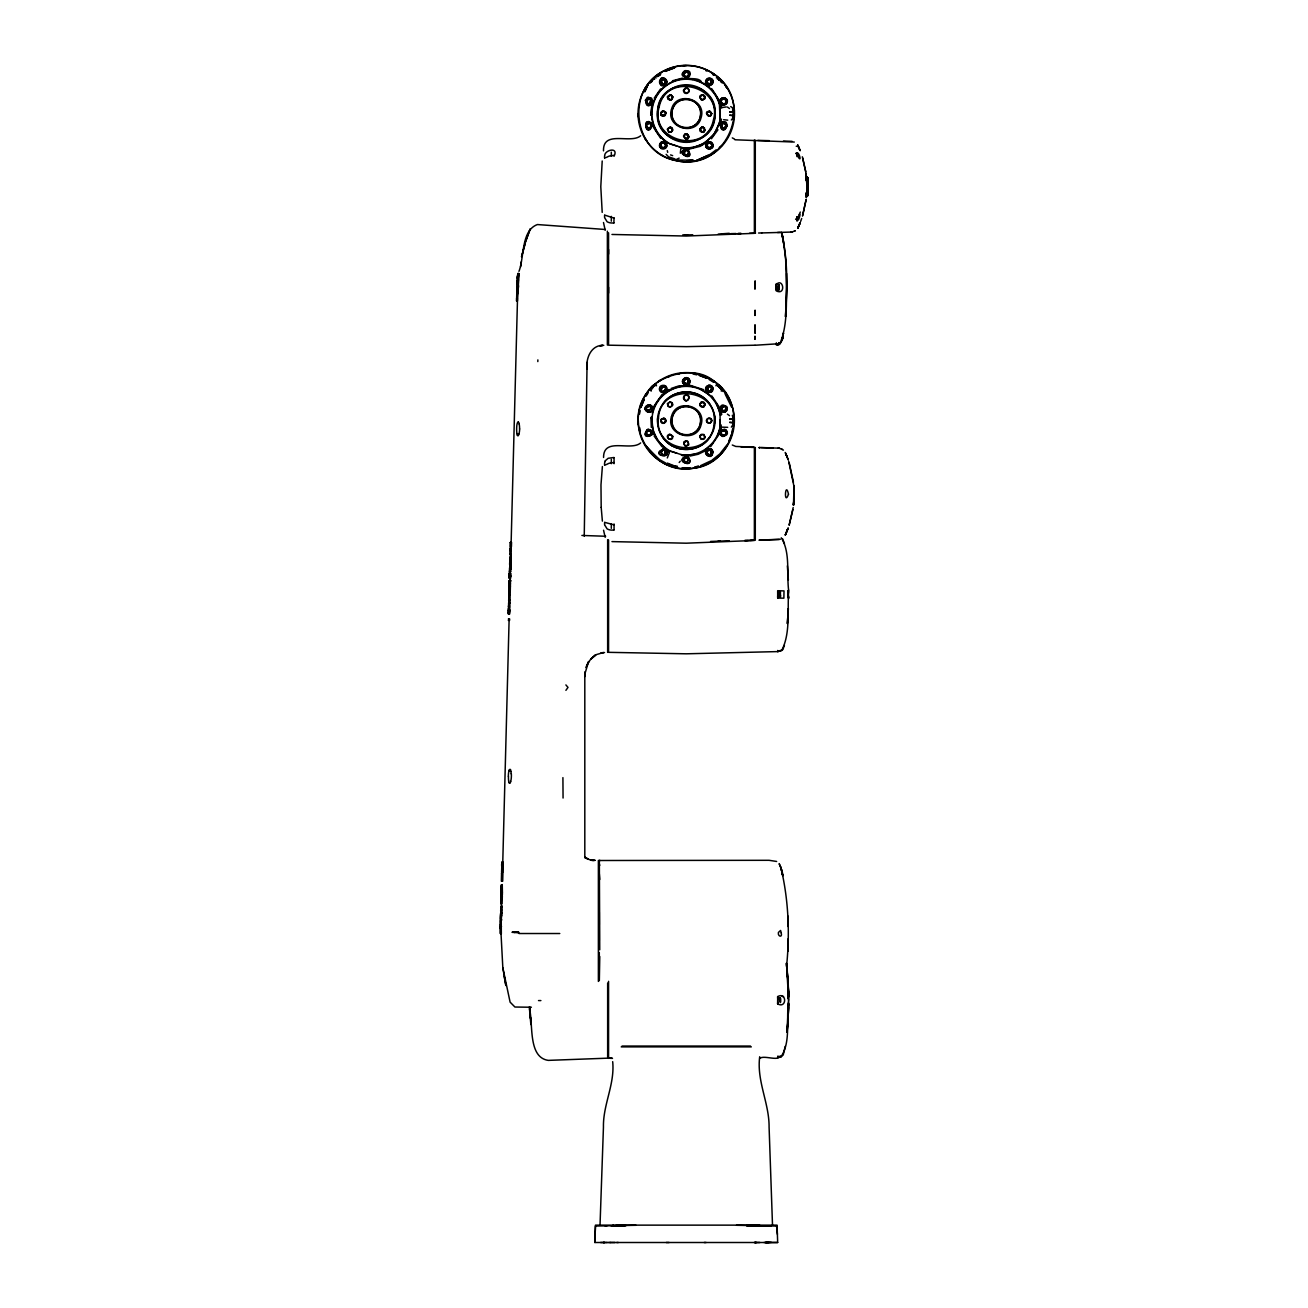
<?xml version="1.0" encoding="UTF-8"?>
<svg xmlns="http://www.w3.org/2000/svg" width="1308" height="1308" viewBox="0 0 1308 1308"><rect width="100%" height="100%" fill="white"/><g stroke="black" fill="none" stroke-linecap="round" stroke-linejoin="round"><path stroke-width="1.5" d="M509.662 608.367L509.875 603.102L508.926 603.07L508.796 606.176L508.943 602.759M509.548 578.904L509.548 573.378M509.45 580.523L509.58 581.684L509.466 580.327M510.496 581.586L510.512 580.768M517.461 300.954L516.546 300.954L516.742 295.412M585.821 667.554L588.633 661.472L584.807 674.16L584.807 857.77M599.734 949.788L599.293 860.5L769.088 860.304L776.641 861.465M599.293 940.468L599.293 860.5M608.563 293.106L608.563 287.253M608.563 254.095L608.563 249.452M720.087 119.404C720.185 120.352 719.874 100.7 720.07 105.507L719.122 102.302M788.626 1001.748C785.781 1019.128 791.275 1042.116 780.843 1056.995L777.671 1057.387L777.835 1056.537M788.626 1000.424L786.468 963.064M501.504 891.549L501.373 884.731L501.062 895.015M501.765 866.223L502.01 864.604L502.092 868.839M508.698 600.732L508.73 599.473M508.959 603.086C508.305 618.913 509.074 593.129 508.534 607.026M509.433 610.885L509.499 609.152L509.433 614.302L509.711 611.85M509.695 574.997C509.875 572.463 509.433 583.09 509.466 576.158M509.728 569.52L509.728 568.391L509.45 571.727L510.774 571.612L509.597 570.697M510.496 571.073L510.692 568.277L510.643 569.52M650.697 115.333L651.842 104.754M729.226 233.282L718.206 234.099M796.883 156.568C797.504 145.597 803.57 167.195 797.03 154.916M807.821 189.3L807.428 177.561L807.494 194.876L807.772 192.08L806.84 191.524C806.006 198.734 809.031 191.54 807.821 188.254C807.069 189.578 808.736 199.241 806.725 193.159L806.3 197.851L807.052 191.099M806.186 178.624L807.052 178.656C808.687 176.989 805.107 177.839 807.51 177.643L807.772 186.03L807.428 177.561L807.625 179.883M501.209 886.268L501.422 895.015M508.779 609.969L508.55 611.081L508.501 607.893L508.518 614.351L508.796 611.85M508.943 595.925L508.91 593.701L509.008 597.167M509.695 610.182C508.436 608.056 509.548 609.348 509.679 611.359M509.76 575.095L509.744 576.01M720.087 108.172L720.087 106.782M760.226 1058.107C764.689 1055.196 778.244 1061.507 780.418 1055.948M780.402 650.779L777.671 651.515L781.563 650.746C790.604 633.562 787.318 610.934 788.61 591.592L787.776 590.905L788.61 590.268C786.533 573.329 790.523 552.401 781.285 537.801M794.136 496.795L794.152 494.081L794.087 496.746M510.153 589.516L509.237 589.516L509.482 585.575L510.398 585.575L510.251 591.33C506.883 588.878 510.284 576.436 509.286 582.6M509.286 613.158L508.649 602.743L509.777 602.35M517.02 289.052L516.774 300.889L516.725 294.398M720.087 414.211L720.087 426.604A34.335 34.335 0 0 1 681.435 454.694M776.314 283.591L776.314 290.899C786.124 295.755 783.361 277.443 776.331 284.408M509.728 568.817L509.711 567.296L509.613 568.898M510.512 581.357L510.48 580.098M755.059 315.408L755.092 310.143L754.798 315.441M779.028 284.637L779.045 289.82L776.478 290.049L776.282 287.253L776.412 284.703L779.028 284.637L779.045 289.82M777.704 597.969L777.671 590.726L784.015 590.905L783.868 598.181L777.671 598.05L777.851 595.614M502.109 868.545L501.945 861.858L501.585 872.305L502.942 872.305L502.861 861.858L501.831 862.986M793.727 490.762L793.842 495.241M806.987 190.755L806.513 195.857L807.592 195.71L807.559 178.64L807.87 186.455L806.938 186.406L806.055 173.572L802.687 158.023M807.788 190.363L807.739 188.908L807.428 195.824L806.513 195.808L806.823 191.393L806.513 195.824L806.971 186.962L807.903 186.995L807.428 177.774L806.513 177.561L807.428 177.561L807.854 187.322L807.723 181.812M508.469 609.757L508.567 610.967L508.583 609.741M508.976 605.375L508.632 606.667L508.681 605.49M608.563 1058.221L612.487 1058.368L608.563 1057.681M777.753 998.642L777.753 997.775L780.418 998.233L780.418 1002.484L780.418 998.069L777.753 998.642L777.671 1003.906C786.975 1009.008 786.876 991.48 777.671 996.598L777.688 1003.89L778.096 1002.795M794.12 497.874L793.547 504.855L794.12 495.618L793.482 505.395L794.005 486.478L788.724 461.315M806.774 192.358L806.595 194.794L807.559 194.794L807.854 186.962L807.461 195.791L806.513 195.857L806.48 192.587M806.676 192.162L806.513 195.824C809.505 193.077 807.069 177.79 807.445 195.791L806.513 195.775L806.693 192.276L806.546 195.824L807.445 195.791L807.706 192.113L806.807 192.129L806.513 195.808L807.461 195.791L807.821 189.431M807.821 188.81L807.837 186.962L807.461 195.791L806.513 195.824L806.693 192.276M807.69 192.374C809.031 195.448 805.139 194.598 807.641 193.371L806.578 194.81L807.526 194.794L807.755 190.576L807.167 195.742L807.804 184.068L806.431 176.727L806.774 181.125M508.534 611.196L508.469 613.37L508.877 608.661M508.943 605.947L508.926 606.667M509.074 594.584L509.074 593.047M510.349 576.681C510.856 579.313 510.382 570.37 510.316 578.218M780.402 597.086L780.418 591.772L777.868 591.641L777.704 596.873L780.402 597.086L780.402 594.944M508.403 611.817L508.501 611.539M508.779 610.525L508.763 611.474M509.286 613.011L509.417 611.441M509.384 609.969L509.384 611.163M776.478 290.049L776.494 288.169L776.331 290.049L778.947 288.806L776.282 287.253L779.045 285.978M509.074 594.633L509.025 596.334M501.504 891.647L501.487 892.628A17.723 1.112 -88.5 0 1 501.471 893.805M502.092 868.921L502.027 872.305M509.45 576.403L509.417 578.25L509.58 573.999M509.384 609.92L509.466 606.193M517.968 275.792L517.706 279.013M584.235 536.198L586.981 369.167C585.673 358.392 591.085 344.642 603.773 345.345M501.749 866.779C500.833 860.01 504.643 866.795 501.765 866.272M502.403 892.399L502.256 884.584M508.387 612.422L508.501 613.877M509.679 603.658L509.809 602.399M509.63 600.11L509.63 601.042L509.63 599.702M510.218 581.717L510.398 580.18L510.12 584.676M518.328 282.888L518.246 286.615L517.984 284.506M501.127 924.527L501.242 920.227L501.324 933.52L500.408 933.52L500.474 920.227M502.076 869.787L502.076 869.984A22.105 1.422 -88.5 0 1 502.027 871.488M510.66 575.994L510.578 573.035L510.414 573.983M517.379 284.392L517.412 282.381M517.494 286.599L517.559 284.654M517.543 284.098L517.085 292.747M518.426 286.305L518.475 284.719M702.232 127.432L703.966 128.02L705.077 130.424L703.164 132.337L700.254 131.454C703.23 117.622 708.037 140.545 699.747 129.002L701.775 127.056L704.636 128.053M777.688 1003.89L777.671 1002.991M806.905 191.393L806.513 195.857C808.785 195.628 807.396 185.245 807.526 194.81L806.595 194.81L806.856 192.587M516.725 297.521C517.052 301.886 517.232 284.866 516.758 294.66M517.608 281.122L517.51 278.212M517.755 274.696L517.788 273.666L517.559 276.004M517.576 282.283L517.461 280.55M517.559 283.476L517.428 281.907M518.409 278.931L518.508 282.283M518.409 286.583L518.181 289.264M518.524 281.138L518.704 273.585M518.475 283.493L518.344 281.923M714.74 382.083L711.421 379.647C749.762 400.624 735.979 465.19 692.308 468.346C652.202 475.572 621.66 423.269 647.803 391.877M509.352 575.798L509.45 572.005M509.384 574.621L509.401 573.656M510.3 574.523L510.333 573.215M517.527 277.296L517.576 275.628M517.625 280.566L517.788 273.536L519.096 273.536M518.573 275.661L518.589 274.566M584.807 674.16L584.741 676.661L585.036 671.74M635.982 1225.285L595.451 1226.054L594.862 1242.502L777.671 1242.502L777.066 1225.138L595.467 1225.138L594.862 1242.502M777.671 998.266L777.671 996.598M501.618 908.815L501.258 919.393L502.043 906.101L501.127 906.101L500.343 919.393L501.7 919.393M509.074 600.977L509.188 596.988L510.104 596.988L509.989 600.977L508.714 600.993L508.959 591.183M510.987 561.917L510.905 566.495C509.057 566.397 509.237 560.805 511.052 560.723L511.003 561.851L511.052 560.723M510.038 553.104C511.771 536.133 510.987 564.5 510.185 547.545M500.506 919.393L501.127 906.101M508.828 607.779L508.779 606.863L508.747 608.236M509.221 595.827L509.319 591.837L510.234 591.837L510.136 595.827L508.91 595.827M509.335 591.33L509.613 580.311M509.858 571.612L509.973 566.855C512.589 567.165 509.679 569.094 509.662 568.522M509.989 566.495L510.136 560.723M510.185 559.023L510.202 558.124M510.3 554.935L510.316 554.02M510.512 546.613L510.627 542.395M518.164 289.673L517.232 290.49L517.396 284.408M500.702 922.026L500.751 920.227M500.784 919.393C500.114 916.745 500.931 906.984 501.585 914.161M501.193 903.893L501.405 895.849M501.781 881.167L501.994 873.139M502.501 872.305L509.09 620.352M509.531 603.675L509.548 602.743M510.104 583.63L510.038 586.197L509.074 586.197M510.251 576.321L510.414 574.032M510.365 571.727L510.839 553.464M510.954 549.393L517.477 299.924M510.267 575.52L510.3 574.621M510.823 559.023L510.741 561.018L509.826 561.018L509.989 556.113L510.888 556.113L510.839 558.124M510.905 554.935L510.921 554.02M511.085 548.788L511.085 547.545M510.48 582.452L510.431 584.676L509.204 584.676M537.817 361.597L537.866 359.896M509.417 573.64L509.417 577.4M509.417 573.1L510.365 571.972M508.665 620.352L508.714 618.978M517.51 285.962L517.232 296.311M510.512 569.585L510.594 567.656M518.426 285.994L517.543 300.251M508.567 606.029L509.531 605.293M508.763 611.261L508.714 612.455M612.684 1061.655C614.989 1084.218 602.939 1104.655 603.446 1127.104L600.029 1225.138M704.718 129.345L704.685 130.097A2.289 2.289 0 0 1 704.227 131.127L702.739 131.994L700.63 131.127A2.289 2.289 0 0 1 700.172 130.097L700.27 128.969M599.293 924.625L599.293 912.314M788.25 1016.627L787.073 1032.274L788.626 998.658M510.545 569.242L510.561 568.359M733.379 418.495L733.15 425.541L733.494 417.792M777.769 595.026L777.704 596.873L780.418 595.483L777.949 594.192L780.385 592.132M517.216 281.073L517.183 281.76M510.594 576.174L510.48 577.891M599.751 860.304L599.293 861.383M807.625 193.29L806.611 194.859L807.723 191.835L806.611 194.892L806.84 193.028L806.611 194.859L807.543 194.794L807.772 190.576L807.526 194.81L806.595 194.794L807.543 194.794L807.788 190.559L807.526 194.794L806.595 194.81L807.526 194.81L806.758 192.848L806.595 194.81L807.526 194.81L807.772 190.886L807.526 194.794L806.578 194.81L807.559 194.794L807.772 192.08L806.791 192.129L807.625 193.47L806.595 194.81L807.526 194.81L807.772 190.412L806.595 194.81L806.758 192.848L807.428 195.235L806.595 194.827L807.526 194.565L807.837 187.06L807.625 193.617L806.595 194.827L807.559 194.941L807.772 190.559L807.494 195.186L806.791 192.014L807.657 191.965L807.559 194.941L807.314 192.995M788.626 1003.612L788.234 1014.419L788.511 1007.585M508.992 597.282L508.828 600.405M502.664 866.779L502.828 864.31M614.041 155.341L611.964 155.636M716.359 385.075C717.847 383.309 724.109 388.787 721.885 390.618M510.316 581.275L509.253 581.079M793.793 503.171L794.201 493.606M517.15 282.364L517.347 284.506M508.714 609.07L508.665 609.806M657.548 418.625L657.875 425.558M714.986 422.795L714.659 415.862M793.793 502.746L793.874 501.029L793.76 502.485M807.526 194.81L807.772 190.559L807.526 194.81L806.725 193.094L807.674 193.47C805.09 195.17 809.456 194.5 807.772 190.592L807.739 191.458M807.821 188.941L807.477 195.726L807.396 192.897M794.169 495.683L793.531 504.806M517.052 296.393L516.611 298.682M807.755 184.853L807.51 178.902L806.578 178.477L806.807 181.469L807.641 180.226L807.706 181.223M784.424 645.155L782.903 649.553L777.671 651.515M517.167 281.073L517.412 278.342M517.249 292.485L517.101 294.856M665.723 420.424L664.889 422.451M807.755 191.132L807.559 194.254L806.644 194.238L806.774 192.505M807.854 187.191L807.821 184.346C807.232 189.513 809.145 183.365 806.513 177.561L806.055 173.572M517.052 293.237L516.889 295.477M650.861 417.334L651.351 427.52M509.679 568.44L509.973 566.855M620.156 1225.138C638.5 1225.71 606.601 1227.018 618.717 1225.138M788.25 1016.447L787.073 1032.274M518.246 279.356L518.606 274.745M688.564 136.31L687.812 138.844L686.275 139.073L683.495 136.097L685.441 133.776L687.321 133.939L688.924 136.833L687.812 138.844M586.752 369.167L587.308 362.185M517.363 278.326L518.197 273.536M516.856 295.87L516.742 297.243M777.671 1242.502L763.954 1242.502M517.461 277.656L517.625 275.841M517.412 277.639L517.559 276.053M806.709 193.519L807.526 194.565L806.611 193.862L806.742 192.848L807.625 194.467L806.807 192.129L807.706 192.113L807.477 193.944L806.66 193.649L807.559 194.941M510.545 578.25L510.349 578.97M776.347 286.992L776.412 284.703M518.54 275.89L517.968 284.441M516.595 298.845L517.51 298.894M602.203 160.998L600.797 186.684L602.203 212.37M516.742 298.992L516.595 300.546M517.674 274.566L518.491 275.579M652.479 102.04C644.141 85.772 643.34 117.295 652.905 100.52M602.383 466.547L600.977 484.892L601.189 507.357M510.692 568.571L510.872 567.018M755.157 345.247L779.944 343.661C788.838 322.291 785.667 296.36 786.566 273.454M510.676 569.487L509.76 569.487M786.549 966.416C789.918 933.667 788.61 900.231 781.023 868.136C775.693 856.086 783.263 871.112 782.789 875.984M510.758 565.334L510.758 562.505M500.31 925.917L500.326 928.533M782.266 339.393C783.541 335.453 780.467 347.83 776.233 344.544M510.807 564.68L509.777 563.617L510.856 562.554M706.925 451.914C709.606 461.201 714.936 445.75 707.039 451.505C711.421 445.488 713.4 459.533 706.941 453.14M613.861 222.851L614.057 217.864M797.21 219.858L797.03 221.134L797.03 217.03C797.504 228.409 803.455 203.885 796.899 219.777L796.834 218.191L795.591 219.335M806.071 199.748L802.654 215.493M779.045 344.331L778.898 342.925L779.045 344.331L776.102 344.625L776.363 342.827M806.055 199.879L802.491 216.049M604.607 155.685L604.541 157.876M510.758 563.159L509.777 563.11M603.495 150.845C602.972 129.623 630.538 144.338 640.642 135.787M719.89 123.41L720.07 121.431L714.037 134.397L703.966 143.455M520.568 266.914L521.124 263.349M603.56 457.457C603.511 436.774 630.701 451.587 640.642 442.921M788.07 595.647L788.626 590.268L787.776 590.905L788.61 597.952L787.808 597.331M793.188 507.553L789.165 525.048M510.185 586.769L510.398 585.575M732.039 432.539L732.594 429.04M616.084 1226.037L616.231 1225.138M520.748 265.311L521.352 261.649M782.544 338.314L783.427 333.082L782.151 340.374M510.169 587.603L509.433 587.946M501.847 907.196L502.043 906.101M782.495 338.576L783.427 333.082L782.576 338.053M785.209 1046.335L783.247 1054.918L780.762 1057.027L777.671 1057.387L777.769 1056.226L780.402 1056.766M518.965 271.345C524.443 257.578 520.895 230.47 537.424 224.551L605.391 229.489M604.607 462.77L604.541 465.027M651.515 418.478L651.744 417.138L652.986 430.659L657.532 440.191M792.893 509.58L789.198 524.933M806.791 192.145L807.706 192.113L806.987 194.728M511.183 550.75L511.15 549.458M604.607 215.329L604.541 217.292M721.019 121.382L721.476 119.126M639.498 414.096L640.217 410.728M604.607 465.19L607.108 464.226A8.24 5.821 -2.1 0 1 611.964 462.77L614.041 462.541M721.264 425.018L720.021 429.956M780.353 998.92L780.369 1001.748M604.688 155.26C605.261 149.831 618.847 146.66 614.057 156.241M604.688 462.411L605.064 461.201M667.947 96.661C672.541 107.828 674.061 87.522 667.848 97.773A2.289 2.289 0 0 0 668.306 98.803L669.189 99.49A2.289 2.289 0 0 0 670.301 99.67L671.903 98.803A2.289 2.289 0 0 0 672.361 97.773L672.263 96.661M680.34 153.249L680.847 148.458L685.245 148.605L669.483 143.667M719.613 430.348L720.07 428.648L717.471 435.94M667.947 403.796L667.947 405.284M700.27 436.12L700.27 437.608M704.587 437.608L704.587 436.12M672.263 405.284L672.263 403.796M652.3 413.017C656.142 395.065 675.5 382.443 693.469 386.727M807.477 193.143L806.791 194.058M688.924 136.833L685.752 138.664L684.002 136.13A2.289 2.289 0 0 1 684.411 135.084L685.441 133.776M807.592 181.469C806.284 179.425 807.755 182.417 807.559 178.64L806.513 177.577L807.428 177.561L807.886 186.39L807.739 182.548M807.494 180.962C809.211 178.542 804.992 178.771 807.428 179.18L807.886 186.39L807.657 183.251M705.829 451.603C714.887 440.485 714.609 464.52 705.829 453.402M720.921 428.877L721.526 427.127L727.689 427.324M663.091 423.465L666.164 420.751L664.382 418.119L661.047 419.361L660.916 421.928L662.322 423.269M604.607 522.481L604.541 524.443M800.659 221.395L801.69 218.518M788.005 528.383L785.209 535.217L788.184 527.892M700.205 403.976C702.134 399.12 707.514 405.676 702.723 407.099M787.367 530.067L787.661 529.299L785.421 534.759M667.309 457.947L669.369 452.617M715.067 382.247C694.499 361.973 653.166 377.898 646.266 394.231M721.46 431.607C719.792 434.321 724.272 436.97 725.826 434.142A2.681 2.681 0 0 0 726.12 432.294L723.929 430.348L721.476 431.558L724.518 430.495M684.346 135.067L684.068 137.078L685.801 138.648A2.289 2.289 0 0 0 687.272 138.468M728.981 440.649L731.515 434.321M653.706 406.625L662.028 394.526M786.631 531.964L787.122 530.721M798.796 226.006L800.169 222.654L797.733 228.23L800.169 222.654L797.684 228.295L798.485 226.725M719.187 434.125L710.718 446.6M785.912 533.648L786.321 532.683M799.237 214.496L800.3 212.059M748.16 1225.138L747.162 1226.037L755.256 1226.037M654.245 98.067L660.573 88.944M586.883 665.249L590.202 659.886L595.68 654.719L590.922 658.905L596.611 654.523L603.479 652.545L600.846 653.003M661.962 111.327C657.859 118.341 670.693 114.777 663.499 110.82L661.08 112.128L661.047 115.137L663.009 116.232L665.298 115.464L665.772 112.096L662.78 111.343L661.178 113.093A2.289 2.289 0 0 0 661.357 114.564L664.251 115.693L665.674 113.273M684.051 396.226C684.656 408.897 694.139 391.877 684.689 395.572M614.008 457.489L608.187 458.274L605.228 460.808M646.087 394.575L645.204 395.539L646.299 393.937M684.215 442.545L685.261 441.499M688.319 444.556L687.272 445.603M645.204 395.539L645.841 394.542M717.961 129.803L711.421 138.746M646.675 393.626L647.787 391.975L646.266 393.921M646.152 396.095L648.196 392.711M645.236 88.421L647.803 84.742L645.416 88.061M646.904 393.087L647.247 392.613M646.479 393.937L645.645 395.212M668.094 96.318L670.301 95.124L672.116 96.318M680.291 461.168L679.179 462.509M788.593 596.677L788.626 598.524M662.567 404.352C672.933 387.953 699.6 387.953 709.966 404.352M709.966 437.068C699.6 453.467 672.933 453.451 662.567 437.068M663.777 385.288C668.699 386.04 666.9 393.855 662.175 392.498C653.395 387.986 668.666 380.726 666.508 390.373A3.662 3.662 0 0 1 665.412 391.795C660.638 395.539 656.681 386.22 662.567 385.304M726.856 445.047L719.858 453.876L711.781 460.4M797.422 154.9L797.798 155.717M713.645 73.951C712.811 73.379 716.048 75.733 714.381 74.67C700.467 64.092 680.356 62.768 664.791 70.534C625.077 87.881 632.68 153.363 675.827 160.443C726.856 173.555 757.446 99.457 711.765 72.708C712.631 73.869 715.084 74.997 715.067 75.096M657.973 74.654L660.458 73.183M657.646 382.05L660.458 380.105M647.133 431.035C643.373 435.629 653.395 436.986 651.09 431.591C647.117 426.653 644.059 436.954 649.945 435.123M725.4 410.369C727.82 400.591 715.427 412.314 725.4 410.369C728.196 401.049 715.28 411.382 725.073 410.63M722.278 83.042L717.422 77.221L716.359 77.94M687.272 138.468L688.319 137.438M704.162 406.723L705.077 403.91L703.72 402.096L701.382 401.965M700.696 402.357L699.764 405.071L700.548 406.428L703.475 407.115M712.615 443.347L706.124 449.2M650.648 390.601C648.376 388.885 654.441 382.803 656.175 385.075M759.098 447.826L760.144 447.565L759.229 447.532M687.599 138.288L688.122 137.732A2.289 2.289 0 0 0 688.531 136.686L688.4 135.574A2.289 2.289 0 0 0 687.746 134.675L686.733 134.168A2.289 2.289 0 0 0 685.261 134.364L684.918 134.528M807.674 180.635L806.725 180.618L807.576 179.752L806.611 178.689L807.526 178.673M715.999 385.795L717.422 384.372M721.166 390.978L722.588 389.539M806.823 180.782L807.608 180.259L807.755 182.368M661.93 418.952C659.33 421.307 663.45 424.577 665.658 422.173M650.305 434.926L651.057 431.607L647.46 430.773M787.743 998.495L788.626 997.726L788.234 983.829L786.468 963.424M700.614 128.282L702.985 127.121M807.576 179.163L806.546 177.626L806.676 181.207L807.494 178.918L806.627 178.934L806.823 181.436L806.611 178.673L806.725 180.34L807.592 179.507M687.665 93.097C690.591 91.495 688.237 86.769 685.147 88.126L683.61 90.039A2.747 2.747 0 0 0 683.757 91.805C683.986 94.372 690.068 92.786 685.833 93.424L683.544 90.268L686.716 87.996A2.747 2.747 0 0 1 687.943 88.535L688.776 89.598A2.747 2.747 0 0 1 688.776 91.805L685.833 93.424M658.414 74.36L659.216 73.788M709.786 154.589L716.13 149.864M719.302 147.493L722.474 145.139M707.072 142.131L700.238 146.316L689.921 148.916M658.905 73.951L661.129 72.529M725.384 411.775C733.396 402.75 713.22 404.663 722.343 411.971C733.674 412.788 720.855 397.877 720.103 409.453A3.662 3.662 0 0 0 720.953 411.039L724.845 412.02M647.149 429.629C639.007 443.559 663.107 431.885 647.689 429.384C637.29 441.581 663.107 434.436 648.278 429.237M604.688 522.35L613.812 524.802M807.51 193.649C805.45 194.532 808.409 194.614 807.15 193.143M658.905 381.331L661.129 379.909M687.501 77.81C697.785 64.386 671.004 74.343 687.73 77.679C693.992 74.589 685.245 66.544 682.776 73.134C682.76 82.11 696.265 75.962 700.99 81.145M660.099 73.346L660.769 72.937M612.929 1226.234L612.111 1226.25L614.973 1226.054L613.648 1226.25M701.251 145.008L702.494 144.256L693.126 147.608L683.43 148.18L685.245 148.605M794.283 231.336L795.313 230.715L792.092 232.023L777.541 232.497M704.963 450.966L698.178 454.268L689.954 456.067M666.001 391.174L669.026 389.457M731.336 119.976L732.627 118.423L733.118 113.191L732.48 107.697L730.714 106.586M731.336 427.127L732.823 424.855L732.921 417.416M711.258 460.678L700.728 465.583M662.322 386.53C657.237 401.392 674.111 380.71 660.687 388.509A2.387 2.387 0 0 0 661.325 390.618C664.301 393.757 667.898 387.462 663.745 386.449M748.16 1226.054L749.059 1225.596L747.359 1225.596M647.689 405.104C640.511 408.21 650.746 416.614 652.496 409.142C653.035 401.016 640.299 407.099 647.149 411.775M667.521 377.358L669.353 376.508M662.24 111.589L663.319 111.278A2.289 2.289 0 0 1 664.742 111.703L665.609 112.913M709.214 154.818L696.461 160.508L708.119 155.341M671.151 388.46L678.819 385.893L687.877 385.419M797.291 153.445L795.983 153.576L797.488 153.298M806.725 180.618L807.608 180.259L806.611 178.64L806.693 179.817M672.541 80.753L682.482 78.137M787.743 996.99L788.626 996.663L788.234 986.118L788.626 996.663M679.163 158.121L676.628 159.265M685.261 134.364L688.466 135.787M613.517 1225.138L613.076 1225.285A2.747 2.747 0 0 0 611.931 1226.054L612.422 1226.054M669.369 434.697L670.481 434.616A2.289 2.289 0 0 1 670.481 439.112L669.369 439.03M703.164 406.706L702.053 406.804A2.289 2.289 0 0 1 702.053 402.292L704.521 403.632A2.289 2.289 0 0 1 703.164 406.706L700.483 405.791M670.857 439.03L669.729 439.112A2.289 2.289 0 0 1 669.729 434.616L670.857 434.697M618.717 1226.054L620.319 1225.596L616.199 1225.596M565.906 690.33L567.999 687.403L565.89 684.918M771.213 1242.371L765.654 1242.502M695.562 454.17L682.4 455.674M759.13 540.139L780.402 539.239M678.247 374.219L679.13 374.039M599.849 345.835L602.726 345.426L600.437 345.721M694.957 466.907L698.39 466.335M796.703 153.51L797.929 153.298M695.251 466.874L698.897 466.286M726.218 106.945L721.526 107.583L721.133 105.441L721.656 107.894M602.023 652.774L604.541 652.545M693.175 160.148L674.192 160.05M758.558 233.02L780.157 232.432M686.814 160.753L692.733 160.165M806.513 195.824L807.592 195.71M729.651 111.899L733.02 111.589L729.717 111.883M796.605 154.622L798.158 154.491M755.811 1242.518L754.226 1242.502L756.989 1242.502L755.239 1242.502M790.948 232.121L792.092 232.023M779.29 539.517L761.207 540.041M782.2 996.549L783.476 996.451M796.245 146.267L798.24 146.136L800.169 150.731L797.635 145.008L799.956 150.158M718.076 541.185L729.226 540.825M518.295 932.44L511.984 932.277L517.886 932.359M666.246 1242.502L669.107 1242.502M704.145 1242.502L706.107 1242.502M760.439 540.09L759.359 540.122M687.109 149.308C698.783 163.287 669.68 151.81 688.335 149.831C694.303 165.511 671.593 148.736 689.267 149.226M720.316 541.12L710.571 541.447M777.737 650.468L778.113 651.58L686.275 653.804L608.563 652.332L608.563 539.991M686.275 65.613L682.956 65.727L683.855 65.694M607.648 983.044L607.648 1058.172L548.314 1060.379C527.713 1057.453 533.37 1023.739 529.446 1008.55L530.868 1024.556M607.386 1242.502L603.38 1242.502M740.639 233.494L737.892 233.576L741.26 233.478M753.882 540.269L749.86 540.384M686.896 234.949L692.75 234.786M744.775 540.531L752.541 540.318M618.308 1242.502L616.738 1242.502M687.567 234.933L684.967 234.933M749.549 233.249L755.534 233.102M744.873 540.515L748.323 540.433M755.19 1225.138L748.944 1225.138M730.878 233.642L735.963 233.527M754.88 345.214L686.275 346.653L608.563 345.181L608.563 232.84M600.568 1242.502L604.378 1242.502M615.022 1242.502L610.362 1242.502M516.938 932.408L518.998 932.375L514.142 932.359L515.123 932.375M762.204 1226.054L771.36 1226.119L760.553 1226.054M806.725 180.34L807.641 180.34M531.391 1007.242L514.927 1007.029L510.104 1002.141L502.828 967.789L500.931 931.983M759.899 1242.502L758.656 1242.502M807.772 184.591L807.804 186.341L807.461 177.594L806.513 177.61L806.823 181.975M769.153 1226.054L767.682 1226.054M758.885 1226.25L757.577 1226.054L760.602 1226.054A2.747 2.747 0 0 0 759.457 1225.285L755.779 1225.138L755.779 1226.054M603.544 1242.502L604.525 1242.502M608.645 1242.502L610.378 1242.502M765.311 1242.502L769.153 1242.502M510.398 542.853L511.363 542.853M510.153 548.559L511.068 548.559M510.431 549.851L511.346 549.851M510.349 550.308L511.264 550.308M510.398 550.782L511.314 550.782M509.924 558.124L511.134 558.124L509.907 559.023M510.12 561.721L511.036 561.721M510.006 562.293L510.921 562.293M509.777 563.617L510.692 563.617M509.744 564.108L510.676 564.418M509.924 564.958L510.839 564.958M510.022 565.514L510.921 565.465M509.956 567.934L510.872 567.934M509.499 569.765L510.431 569.765M509.482 570.893L510.463 570.893M509.58 580.294L510.512 580.719M509.253 583.76L510.398 583.76M510.382 586.556L509.352 587.129L510.267 587.129M509.008 588.927L509.924 588.927M509.286 589.859L510.202 589.859M509.352 590.366L510.284 590.366M508.943 594.927L509.842 594.927M508.796 600.061L509.973 600.061M508.371 618.978L509.63 618.978L509.58 620.352L508.338 620.352M500.98 895.015L502.337 895.015L502.37 893.789A16.464 1.046 -88.5 0 0 502.403 892.497M500.572 910.809L501.487 910.809M500.948 913.033L501.863 913.033M500.621 914.962L501.536 914.962M500.866 915.796L501.781 915.796M501.667 920.227L500.326 920.227L500.408 933.52M500.359 924.658L501.275 924.658M500.588 926.604L501.504 926.604M518.965 933.52L559.775 933.52M622.052 1046.057L750.481 1046.057M621.218 1046.874L751.315 1046.874M776.576 1226.054L777.393 1234.294M776.462 1226.054L736.551 1225.285M605.195 1226.037L606.749 1226.054M611.228 1226.037L613.746 1226.054M757.512 1242.502L758.346 1242.502M807.559 194.238L806.742 193.944M648.278 404.957C654.196 403.894 653.411 414.064 647.689 412.02M663.319 418.413L665.609 420.048M512.72 932.342L514.665 932.31M685.327 78.251L687.877 78.267M538.504 1000.571L540.891 1000.587M768.205 1226.086L765.654 1226.054M807.87 185.85L807.477 177.725L806.513 177.561L806.709 181.093L806.513 177.561L807.461 177.594L807.87 186.39L807.51 177.594L806.546 177.561L807.494 177.626L807.886 186.406L807.739 182.188M734.949 139.776L794.283 142.049M613.992 222.998L611.964 222.998A8.24 5.821 -2.2 0 1 607.108 221.722L604.607 217.684M761.223 447.63L779.29 448.154L783.394 450.132M769.349 140.659L757.839 140.365M744.775 447.14L741.145 447.042L749.844 447.271M687.109 456.459C698.783 467.888 671.658 462.509 686.864 456.41A3.662 3.662 0 0 1 688.515 457.13C694.63 471.289 672.328 457.816 687.91 456.476M595.353 860.337L592.197 860.141M744.873 447.14L752.541 447.336M759.13 447.516L773.339 447.908M783.476 141.035L792.092 141.346M751.299 447.32L753.866 447.385M581.896 535.446L605.669 536.264M677.201 466.171L675.598 466.106M761.877 232.889L761.583 232.857M682.825 234.835L685.67 234.949M611.964 234.459L686.275 236.045L754.373 233.331L754.373 140.054M611.964 541.61L686.275 543.196L754.373 540.466L754.373 447.189L735.783 446.453L732.3 445.014M614.057 218.109L604.786 215.133A3.613 1.03 65 0 0 604.607 215.264M807.477 177.626L806.546 177.626L806.693 181.109L806.513 177.61L806.807 182.875L806.431 176.727M778.146 448.055L779.29 448.154M592.475 860.173L594.47 860.37C591.33 862.037 580.131 854.288 587.652 858.964M723.635 119.715L727.706 120.156M796.883 216.752L798.076 216.883M592.001 860.124L590.775 859.928M689.954 385.288L703.688 389.67M692.848 79.461C671.756 74.654 649.929 93.522 651.564 115.055M674.225 466.302L677.479 466.874M693.044 374.055L696.902 374.84M795.869 153.33L796.866 153.543M675.042 158.955L668.551 156.846L666.148 154.311M674.928 466.073L667.227 463.065M648.016 410.908C662.061 400.461 633.562 411.137 651.073 409.796A2.665 2.665 0 0 0 651.351 407.998C650.125 403.436 643.552 408.178 647.64 410.745M670.857 127.563C666.704 126.271 667.325 133.678 671.2 131.732C674.961 129.541 669.091 124.963 667.898 129.149A2.289 2.289 0 0 0 668.012 130.637L668.699 131.519A2.289 2.289 0 0 0 669.729 131.977L670.857 131.879A2.289 2.289 0 0 0 671.789 131.258L672.394 129.655L671.2 127.71M724.845 429.384L720.953 430.381A3.662 3.662 0 0 0 720.103 431.951C721.738 444.393 733.363 426.604 721.476 429.907C714.626 438.196 733.314 437.379 725.384 429.629M664.415 449.069C647.313 453.941 676.35 461.234 663.761 448.889C648.294 457.277 677.528 458.601 662.976 447.81M664.677 141.967C658.889 139.564 657.662 149.897 663.761 148.998C668.96 148.213 666.639 139.727 661.635 141.951C653.133 149.635 672.345 150.976 665.232 142.31M670.514 451.146L669.483 450.819M680.994 454.563L685.065 455.74M694.989 79.935C705.437 82.584 714.364 90.415 718.403 100.405M676.841 146.055L670.971 144.158M676.841 453.206L671.495 451.473M678.77 146.692L679.653 146.97M682.253 454.955L670.203 451.047A34.335 34.335 0 0 1 666.083 392.923A34.335 34.335 0 0 1 720.087 414.799M700.042 375.723L707.334 378.388L698.832 375.233M667.325 463.931L672.508 465.713M670.546 154.9L672.655 155.636M706.336 83.876L704.914 83.369C708.625 88.65 717.029 82.077 710.784 78.382C704.734 75.946 704.08 87.096 710.489 85.282A4.071 4.071 0 0 0 712.549 83.581C715.885 75.602 701.399 77.859 706.827 84.431M661.047 115.137L663.009 116.232M666.769 142.719L668.175 143.21C659.052 137.667 652.757 127.759 651.727 117.115M667.62 450.165L658.954 442.137M718.762 80.017L719.416 80.409A1.651 1.651 0 0 0 718.795 80.001M705.829 70.665L706.892 71.073M734.622 139.138L732.3 137.88M588.142 859.16L584.807 857.132M727.411 107.011L729.472 108.515M727.395 414.129L729.472 415.682M714.904 382.067L713.645 381.102M699.862 388.738L710.489 395.67M806.66 179.31L807.576 179.752M684.787 138.19L685.752 138.664M708.119 422.762L707.072 421.699M710.13 418.658L711.176 419.704M713.04 380.922L711.405 379.909L712.746 380.693M652.921 454.039L646.103 446.142L659.019 459.321L665.658 463.016M712.729 73.362L711.405 72.529M713.056 380.693L711.421 379.647M714.135 74.54L713.334 73.967M781.481 448.84L782.478 449.429M711.405 72.758L712.402 73.379M712.729 380.514L712.092 380.088M705.404 390.422C710.081 397.419 717.438 385.369 708.773 385.271C699.24 389.163 714.74 397.387 712.713 387.43M708.92 379.369L713.645 382.361M667.064 450.034L669.353 451.603M712.566 74.409L713.955 75.39M724.894 430.675C728.997 433.226 722.392 437.984 721.199 433.406M613.861 530.002L611.964 530.132A8.24 5.821 -2.1 0 1 607.108 528.873L604.607 524.835M707.072 84.987L709.492 86.786M518.393 422.141L518.475 422.206A7.227 1.521 89.3 0 1 518.769 422.598A7.08 1.521 90 0 1 519.227 424.103M668.045 451.244L669.516 452.404M661.537 114.891L662.388 115.611M712.059 386.432C709.23 383.081 703.704 387.479 706.353 391.01M652.3 453.402L659.019 459.321M656.175 77.94L655.112 77.221L650.256 83.042M716.49 384.568L723.34 391.632M717.896 385.827L721.64 389.49M509.613 573.934L509.679 573.117M662.011 446.747L654.18 436.153M655.112 384.372L656.534 385.795M649.945 389.539L651.368 390.978M711.634 88.584L718.926 99.833M711.748 395.85L718.942 406.592M660.654 138.256L653.608 127.595M726.071 393.626L724.73 391.991L727.33 395.539M806.709 193.421L807.625 194.467M712.206 397.632L713.122 398.678M724.975 392.269L725.041 392.22M725.041 85.085L726.283 86.786M725.139 85.282L727.33 88.388M646.675 140.659L645.204 138.713L646.299 140.316M725.466 392.858L726.545 394.722M725.172 394.117L731.466 406.886M725.629 393.348L725.123 392.596M725.858 393.61L726.431 394.558M604.607 158.039L607.108 157.091A8.24 5.821 -2 0 1 611.964 155.619M646.07 140.021L645.629 139.384M726.267 87.064L727.101 88.388M782.609 538.847L784.44 543.621M786.631 455.707C791.422 467.757 782.086 444.687 787.007 456.656M711.176 112.553C700.189 107.665 713.122 123.606 710.44 111.703A2.289 2.289 0 0 0 709.41 111.294L706.876 113.093A2.289 2.289 0 0 0 707.252 114.891L707.791 115.415A2.289 2.289 0 0 0 708.838 115.823L710.865 115.039L711.307 112.913M652.512 125.061L653.787 127.317C644.272 109.153 643.029 141.182 652.512 125.061C640.086 112.717 647.722 141.329 652.349 124.473M785.209 452.454L786.419 455.233M716.293 403.24L720.07 412.756L719.106 408.26M781.285 232.186C788.25 259.507 787.236 288.741 785.47 316.749L786.827 287.237L785.667 260.308M798.24 146.136L797.684 145.074L799.401 148.834M605.179 230.208L603.495 222.523M605.179 537.343L603.56 530.214M785.944 454.089L786.321 454.955M651.956 122.56L652.905 124.849M788.021 459.321L787.694 458.438L788.283 460.04M652.659 431.673L653.722 434.599M781.236 868.79L780.909 867.466M721.117 412.478L721.787 414.423M667.701 152.366L667.293 150.633M789.198 462.738L793.466 482.325M732.317 415.274L732.725 416.86M782.233 235.097L783.443 241.391L782.053 233.674L784.244 246.999L782.642 236.699M802.327 156.797L805.777 171.659M517.085 289.117L517.232 290.49M781.023 868.136L782.593 875.117L780.843 867.171M599.407 863.983L599.734 865.487M720.97 415.29L719.989 410.712L720.054 413.998M639.71 427.781L640.38 431.002M504.218 976.52L505.869 985.545L502.828 967.789M782.527 236.061L783.41 241.424M599.309 873.875L599.751 879.483M501.324 933.52L501.013 930.021M786.468 963.636L788.234 983.829M807.625 183.447L807.821 185.949L807.821 184.15M784.097 245.839L785.667 259.785M733.739 108.319L733.935 110.166M602.383 521.124L601.189 507.373M793.858 486.282L794.136 495.209L793.842 485.938M510.676 567.345L510.643 568.228M787.236 970.062L788.61 996.941L788.234 987.54L788.495 992.854M788.364 579.967L787.367 565.874M509.58 571.138L509.613 572.103M772.505 1225.138L769.088 1127.12C769.3 1103.053 756.514 1081.062 759.703 1056.733M638.124 113.551L638.239 116.87L638.222 115.954M638.32 420.702L638.435 424.005M638.124 420.702L638.239 424.005M518.033 292.224L518.05 293.532M509.057 591.788L509.074 592.982M508.943 603.838L508.796 604.836M562.914 777.622L563.061 798.043M720.087 427.373L720.087 419.623M607.648 539.697L607.648 652.398M599.734 956.491L599.293 980.64L599.293 952.502M508.665 606.503L508.632 607.37M608.563 1058.385L608.563 981.327M755.288 140.283L755.288 233.102M755.288 447.467L755.288 540.204M614.057 457.686L614.057 463.686M614.057 523.985L614.057 529.969M611.31 152.186L611.31 156.241M611.31 216.376L611.31 221.183M611.31 459.337L611.31 463.686M611.31 523.985L611.31 528.334M607.37 231.205L607.37 345.083M598.377 860.37L598.377 981.425M518.099 273.601L518.099 274.566M720.871 433.357A2.681 2.681 0 0 1 721.166 431.509M718.681 386.236A2.518 2.518 0 0 1 719.465 386.498M720.119 387.005A2.518 2.518 0 0 1 720.561 387.691M651.842 389.326A2.518 2.518 0 0 1 654.687 386.236M652.856 387.855A1.651 1.651 0 0 1 653.395 387.299M681.435 147.542A34.335 34.335 0 0 0 720.087 119.469L719.449 104.722A34.335 34.335 0 0 0 664.889 86.688A34.335 34.335 0 0 0 670.203 143.896M717.454 79.183A2.518 2.518 0 0 1 720.773 81.766M651.76 81.766A2.518 2.518 0 0 1 654.687 79.085M510.234 769.611A7.178 1.537 89.3 0 0 509.679 769.513A7.063 1.504 89.8 0 0 509.401 769.84M510.284 769.513A7.21 1.586 -89.1 0 1 510.545 769.791M510.545 770.003A7.014 1.537 -89.7 0 1 511.003 771.442M510.954 771.802A6.867 1.472 -89.8 0 1 511.215 773.862M508.877 771.197A6.867 1.472 -89.8 0 1 509.368 769.872M511.314 773.682A6.687 1.619 -88.4 0 1 511.166 779.028A6.883 1.635 -88.1 0 1 510.725 781.203M510.758 781.497A7.112 1.668 -88.1 0 1 510.169 782.805M510.136 782.593A7.243 1.488 -85.2 0 1 509.057 782.756M518.393 422.124A7.227 1.521 89.3 0 0 517.935 422.19A6.998 1.472 89.5 0 0 517.657 422.582M519.211 424.283A6.802 1.521 -89.4 0 1 519.489 426.408A6.654 1.602 -88.5 0 1 519.57 428.959M519.636 428.959A6.687 1.684 -88.3 0 1 519.423 431.656A6.867 1.635 -88.2 0 1 518.965 433.88M518.965 434.011A7.047 1.586 -87.6 0 1 518.393 435.351M518.377 435.482A7.047 1.504 -86.6 0 1 517.363 435.253M517.232 290.801A13.701 0.916 -88.2 0 1 517.167 291.946M517.461 287.923A12.802 1.079 -88.5 0 1 517.445 288.414M517.625 422.451A6.949 1.439 89.9 0 0 517.134 423.776A6.851 1.324 -89 0 0 516.774 426.13A6.785 1.161 -88.4 0 0 516.938 433.537M517.281 435.09A6.932 1.373 -87.3 0 1 516.938 433.586M508.877 771.262A6.851 1.373 -88.9 0 0 508.501 773.519A6.769 1.259 -88.5 0 0 508.354 776.265M508.665 780.974A6.785 1.226 -88.4 0 1 508.452 776.282M509.025 782.527A6.949 1.422 -87.5 0 1 508.649 781.039M683.773 381.004C687.795 390.209 690.575 373.467 683.773 381.004C687.828 390.225 690.51 373.418 683.757 381.053M683.773 459.615C687.795 468.82 690.575 452.094 683.773 459.615C687.828 468.836 690.51 452.028 683.757 459.664M781.252 932.931C782.674 938.196 777.459 936.381 778.407 932.457L780.582 930.446L781.252 932.931M672.819 436.316C673.08 443.281 662.862 436.643 669.647 434.142L672.819 436.316M755.125 281.106L754.961 288.921L755.125 281.106M794.136 493.002L794.103 495.421L794.136 493.002M658.464 418.184C653.591 453.958 712.451 459.141 714.07 423.22C718.942 387.43 660.099 382.263 658.464 418.184M667.391 129.214L669.206 132.321L671.217 132.222L672.819 130.228L672.247 127.955L670.563 126.99L667.391 129.214M699.715 96.89L701.317 99.915L704.571 99.163C706.876 96.449 702.478 92.933 700.287 95.631L699.715 96.89M755.01 325.005L755.157 333.197L755.01 325.005M794.201 494.293L794.054 498.659L794.07 489.306L794.201 494.293M500.964 895.849L500.751 903.893L502.109 903.893L502.321 895.849L500.964 895.849M501.553 873.139L501.356 881.167L502.697 881.167L502.91 873.139L501.553 873.139M510.006 554.02L511.215 554.935L510.006 554.02M510.333 542.477L510.202 546.613L511.428 546.613L511.542 542.395L510.316 542.477M665.658 81.341C661.635 90.595 658.807 73.967 665.641 81.292C661.619 90.661 658.84 73.886 665.658 81.341M706.909 144.926L708.364 147.673L711.241 147.052A2.681 2.681 0 0 0 711.895 145.302C710.506 138.779 703.066 147.363 709.639 147.869C715.345 146.594 708.413 139.351 706.892 144.975M713.007 452.208L712.19 454.857L709.966 456.116A3.908 3.908 0 0 1 707.285 455.527C701.546 451.129 712.108 445.129 713.007 452.208M788.593 1003.808L788.234 1015.122L788.593 1003.808M788.283 938.964L787.808 951.08L788.283 938.964M747.195 1225.138L747.162 1226.037L747.13 1225.138M657.548 111.474C653.133 148.278 714.021 152.889 714.986 115.644C719.4 78.84 658.513 74.229 657.548 111.474M529.969 1011.836L529.854 1014.027L530.067 1010.708L529.969 1011.836M529.969 1015.237L530.819 1019.586L529.969 1015.237M660.687 452.061C669.86 463.899 662.862 439.259 661.292 454.203A2.665 2.665 0 0 0 662.927 455.021L665.363 453.712L665.02 450.802A2.681 2.681 0 0 0 663.385 449.985L660.687 452.061M711.879 388.672C707.121 397.648 705.731 380.677 711.879 388.672C707.072 397.665 705.797 380.612 711.895 388.738M689.921 381.168C690.052 388.378 678.819 383.882 683.741 378.731C689.251 373.974 692.88 385.876 685.67 385.01A3.662 3.662 0 0 1 684.019 384.274C678.639 379.778 689.218 374.186 689.921 381.168M720.005 125.061C725.924 140.43 731.597 112.831 720.005 125.061M788.495 494.244C783.77 507.014 785.241 479.66 788.495 494.244M754.994 336.352L754.814 339.361L754.994 336.352M699.78 436.022L701.023 439.259L703.72 439.325L705.061 437.706L703.835 434.469L701.137 434.403L699.78 436.022M788.348 608.678L787.351 623.442L788.348 608.678M672.018 111.425C668.453 129.705 698.603 134.152 700.516 115.676C704.08 97.413 673.931 92.966 672.018 111.425M667.472 403.698L667.93 406.248L670.007 407.328L672.835 405.006L672.296 402.848L670.203 401.769L667.472 403.698M672.018 418.576C668.437 436.823 698.619 441.352 700.516 422.827C704.096 404.581 673.914 400.052 672.018 418.576M706.925 81.129C709.966 90.644 714.43 74.327 706.941 81.08C709.917 90.693 714.43 74.278 706.925 81.129M672.933 96.874L672.198 99.212L670.481 100.127L668.012 99.212L667.276 96.874L670.023 94.634L672.933 96.874M704.718 97.332C703.59 103.577 696.526 95.37 702.805 95.141A2.289 2.289 0 0 1 703.835 95.598L704.718 97.332M720.103 100.52C719.089 109.365 732.742 102.482 725.057 98.035C718.632 95.582 718.664 107.37 725.139 104.754A3.515 3.515 0 0 0 727.199 102.302C728.556 97.757 721.051 95.942 720.103 100.52M666.835 81.701C657.859 96.04 658.038 67.64 666.835 81.701M705.829 144.469C704.309 151.188 716.065 149.39 712.435 143.357C709.377 138.501 702.576 145.188 707.285 148.376A3.908 3.908 0 0 0 709.982 148.981C717.749 146.888 708.429 136.98 705.829 144.469M645.4 100.242C649.913 116.494 658.006 89.712 645.4 100.242M671.511 109.234C665.314 127.971 696.183 136.964 701.023 117.883C707.219 99.114 676.367 90.154 671.511 109.234M671.511 416.385C665.232 435.172 696.199 444.164 701.023 425.018C707.301 406.183 676.35 397.223 671.511 416.385M727.33 125.682C718.517 139.809 718.321 111.687 727.33 125.682M683.708 442.447L685.065 446.061L688.776 444.818L687.534 441.074L685.327 440.976L683.708 442.447M659.199 106.798C648.882 141.411 706.255 155.39 713.334 120.303C723.635 85.805 666.279 71.662 659.199 106.798M659.706 80.507C657.826 88.879 671.691 84.448 665.249 78.742A3.908 3.908 0 0 0 662.551 78.137L659.706 80.507M646.479 124.947C646.332 132.631 655.913 123.851 648.425 123.23C641.836 126.157 653.084 131.47 651.057 124.456A2.681 2.681 0 0 0 649.602 123.295L646.479 124.947M726.169 101.517C725.776 106.291 718.468 102.711 722.032 99.473C726.218 96.465 727.837 105.081 722.883 103.823A2.681 2.681 0 0 1 721.46 102.662C719.367 98.901 726.381 97.315 726.169 101.566M726.153 125.977C719.711 133.727 721.787 117.066 726.169 125.977C719.809 133.743 721.754 117.05 726.153 125.977M704.701 97.593L704.113 98.95A2.289 2.289 0 0 1 703.164 99.555L702.053 99.653A2.289 2.289 0 0 1 701.023 99.195C697.491 96.105 704.849 92.95 704.701 97.593M665.674 145.548C663.45 152.431 656.927 141.82 664.202 143.046C669.549 146.643 659.216 150.551 660.867 144.305A2.436 2.436 0 0 1 662.813 142.883L664.677 143.357L665.674 145.597M646.512 100.585C648.719 110.313 654.474 94.356 646.512 100.585C648.768 110.297 654.441 94.372 646.495 100.618M711.863 113.583L710.8 115.742L708.658 116.281L706.385 113.142L709.426 110.804L711.863 113.583M711.863 420.8L710.309 423.203L706.778 422.271C704.685 419.067 710.097 416.058 711.683 419.59L711.863 420.8M688.776 74.523L688.335 75.684A2.681 2.681 0 0 1 686.782 76.731C677.969 74.687 691.67 67.869 687.894 76.175C680.029 79.036 686.684 66.25 688.776 74.572M688.776 153.134C682.662 160.998 684.084 144.027 688.776 153.134M523.38 250.008L521.516 256.826L525.375 242.716L523.38 250.008M683.921 151.957C682.743 158.726 693.077 153.2 686.814 150.404A2.665 2.665 0 0 0 684.967 150.698L683.921 151.957M530.165 229.047L525.309 242.372L530.165 229.113M644.108 399.496L640.936 407.344L644.108 399.496M648.065 84.415L644.811 91.707L648.065 84.415M684.934 441.695L684.395 442.218A2.289 2.289 0 0 0 687.599 445.423L688.139 444.884A2.289 2.289 0 0 0 684.934 441.695M660.491 74.491L657.45 76.583L660.54 74.474M674.536 67.853L665.036 71.351L674.536 67.853M807.608 193.486L806.676 193.715L807.608 193.486M755.517 1226.054L754.52 1226.234L756.4 1226.25L755.517 1226.054M733.02 418.724L729.651 419.05L733.02 418.724M686.275 99.163L684.313 99.294A14.404 14.404 0 0 0 684.313 127.824L688.221 127.824A14.404 14.404 0 0 0 688.221 99.294L686.275 99.163M686.259 406.314L684.313 406.445A14.404 14.404 0 0 0 684.313 434.959L688.221 434.959A14.404 14.404 0 0 0 688.221 406.445L686.259 406.314M686.7 395.13L685.474 395.179A2.747 2.747 0 0 0 685.376 400.444L686.716 400.559A2.747 2.747 0 0 0 686.716 395.147M689.79 467.757L682.335 467.741L689.79 467.757M733.02 422.68L729.701 422.37L733.02 422.68M733.02 115.562L729.701 115.235L733.02 115.562M662.093 422.566L661.357 421.699A2.289 2.289 0 0 1 664.742 418.838L665.461 419.704A2.289 2.289 0 0 1 662.093 422.566M710.98 419.377L710.457 418.838A2.289 2.289 0 0 0 707.252 422.026L707.775 422.582A2.289 2.289 0 0 0 710.98 419.377M605.163 344.723L605.163 344.723M530.28 1013.259L529.527 1006.8L530.28 1013.259M787.906 918.151L787.808 915.96L788.234 926.636L787.906 918.151M734.213 113.551L734.295 110.248L734.213 113.551M672.377 404.924L672.361 404.172A2.289 2.289 0 0 0 667.848 404.172L667.848 404.924A2.289 2.289 0 0 0 672.361 404.924M704.685 437.248L704.685 436.48A2.289 2.289 0 0 0 700.172 436.48L700.172 437.232A2.289 2.289 0 0 0 704.685 437.232M671.871 445.636A28.792 28.792 0 0 0 715.067 420.702A28.792 28.792 0 0 0 671.871 395.768A28.792 28.792 0 0 0 671.871 445.636M662.208 462.378A48.118 48.118 0 0 0 734.377 420.702A48.118 48.118 0 0 0 662.208 379.042A48.118 48.118 0 0 0 662.208 462.378M669.5 136.964A28.792 28.792 0 0 0 714.92 116.379A28.792 28.792 0 0 0 674.388 87.325A28.792 28.792 0 0 0 669.5 136.964M662.159 155.325A48.216 48.216 0 0 0 734.491 113.551A48.216 48.216 0 0 0 662.159 71.793A48.216 48.216 0 0 0 662.159 155.325"/></g></svg>
